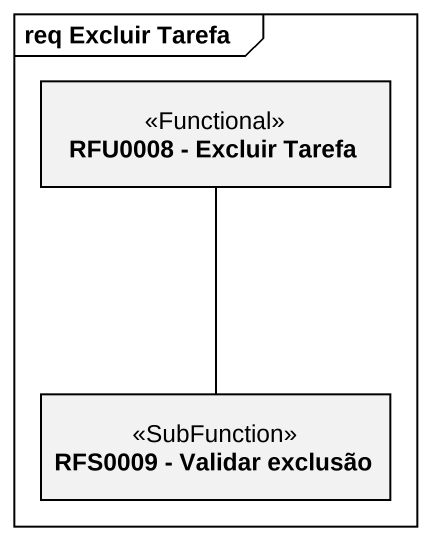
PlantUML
@startuml
mainframe req Excluir Tarefa
hide circle
hide empty members
class "RFU0008 - Excluir Tarefa" as RFU0008_Excluir_Tarefa <<Functional>>
class "RFS0009 - Validar exclusão" as RFS0009_Validar_exclusão <<SubFunction>>
RFU0008_Excluir_Tarefa -- RFS0009_Validar_exclusão
@enduml
